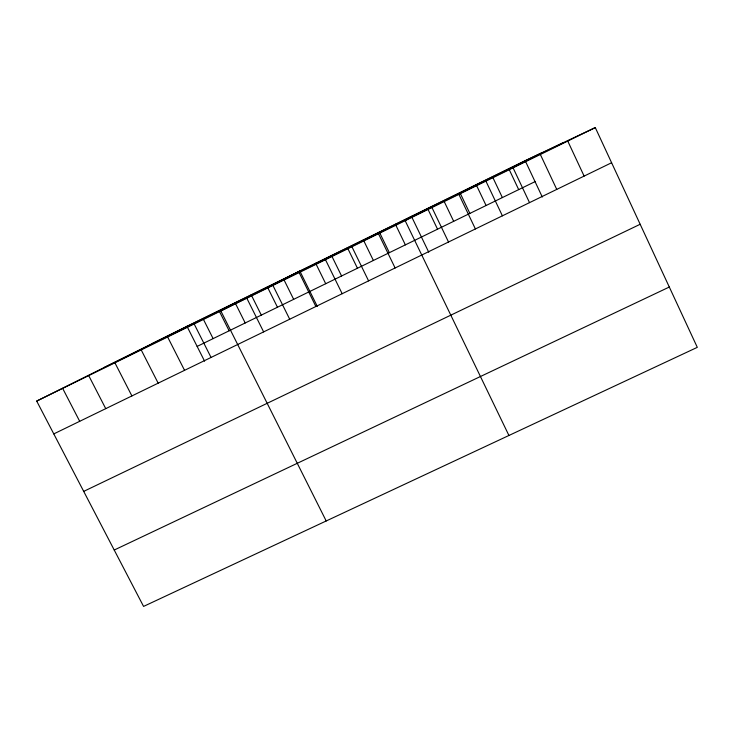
<?xml version="1.0" encoding="UTF-8"?>
<svg xmlns="http://www.w3.org/2000/svg" width="734" height="734" viewBox="0 0 734 734"><rect width="100%" height="100%" fill="white"/><g stroke="black" fill="none" stroke-linecap="round" stroke-linejoin="round"><path stroke-width="1.1" d="M36.7 401.085L186.968 326.281L525.168 160.654L595.283 127.588L697.3 347.347L143.57 606.412L36.7 401.085L595.283 127.588M152.296 343.54L541.114 153.131M103.898 367.642L563.611 142.524M197.134 346.411L535.049 181.637M53.784 433.904L611.606 162.737M83.694 491.385L640.167 224.274M114.229 550.032L669.307 287.031M62.656 388.378L79.703 421.307M88.722 375.615L105.742 408.645M114.908 362.798L131.9 395.938M141.212 349.916L158.168 383.166M167.636 336.979L184.555 370.34M194.171 323.988L211.053 357.458M186.968 326.281L204.584 361.165M202.96 318.455L213.117 338.622M235.082 302.72L245.202 322.969M326.199 520.966L220.833 310.932L299.83 271.011L317.29 306.381M218.998 310.601L229.136 330.805M251.202 294.829L261.313 315.115M246.817 298.206L263.634 331.896M272.92 285.425L289.701 319.226M267.369 286.911L277.47 307.243M299.133 272.589L315.877 306.5M283.581 278.975L293.664 299.344M315.657 263.267L325.712 283.719M331.511 255.496L341.567 275.984M325.465 259.698L342.172 293.71M351.916 246.752L368.587 280.874M347.421 247.707L357.449 268.24M379.35 232.072L389.359 252.679M378.478 233.742L395.112 267.974M363.358 239.899L373.386 260.469M395.378 224.219L405.37 244.872M428.748 252.202L411.453 216.347L405.159 220.677L508.928 435.482M443.721 200.538L453.676 221.319M431.959 207.557L448.52 242.018M427.564 208.456L437.537 229.192M459.924 192.611L469.861 213.42M458.878 194.372L475.393 228.953M476.173 184.656L486.091 205.511M492.459 176.674L502.368 197.574M485.917 181.133L502.395 215.824M525.168 160.654L542.288 197.015M513.075 167.838L529.517 202.639M508.79 168.673L518.69 189.62M540.352 154.479L556.757 189.4M567.758 141.066L584.117 176.096"/></g></svg>
